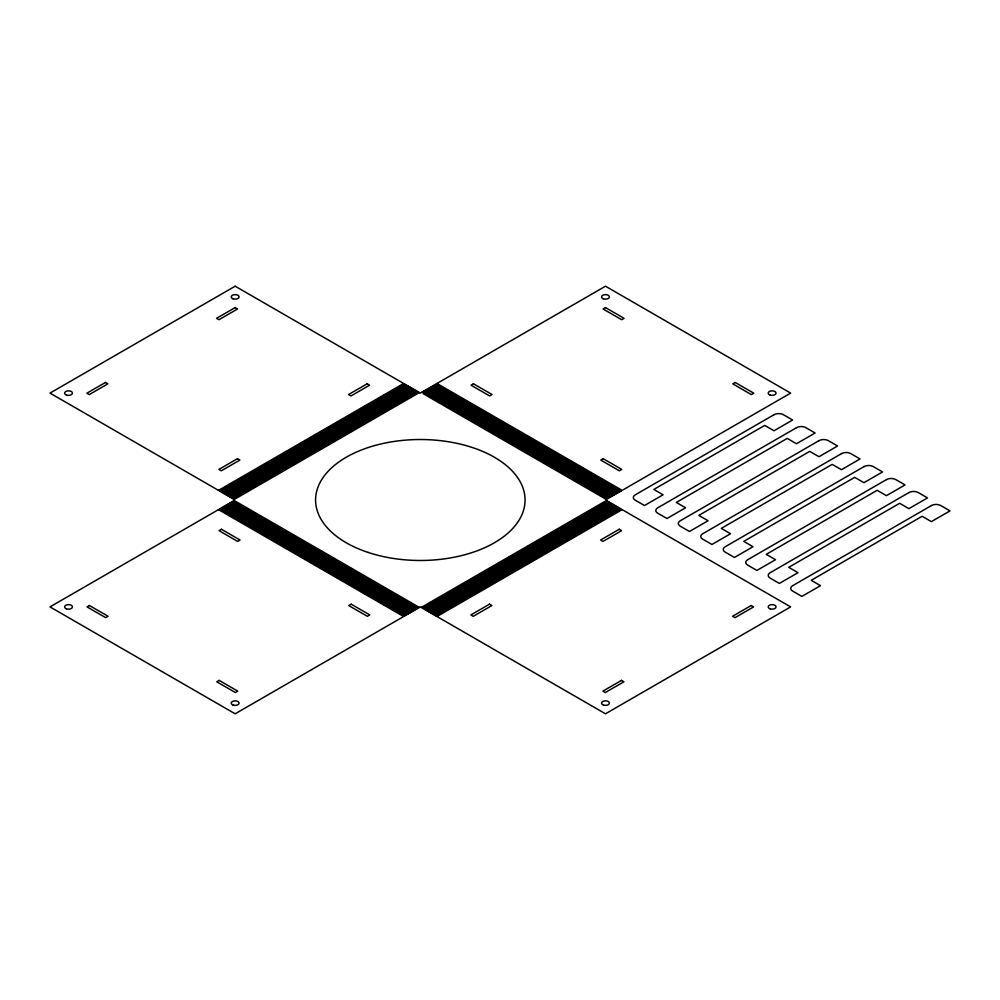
<?xml version="1.0" encoding="UTF-8"?>
<svg xmlns="http://www.w3.org/2000/svg" width="1000" height="1000" viewBox="0 0 1000 1000"><rect width="100%" height="100%" fill="white"/><g stroke="black" fill="none" stroke-linecap="round" stroke-linejoin="round"><path stroke-width="1.5" d="M218.5 490.375L229.6 483.963M230.325 483.55L248.837 472.863M249.562 472.438L268.075 461.75M268.8 461.337L287.312 450.65M288.038 450.238L306.55 439.538M307.275 439.125L325.788 428.438M326.5 428.025L345.025 417.325M345.737 416.912L364.263 406.225M364.975 405.812L383.5 395.112M384.212 394.7L402.725 384.012M221.275 489.85L239.788 479.15M240.512 478.738L259.025 468.05M259.75 467.638L278.263 456.938M278.988 456.525L297.5 445.838M298.212 445.425L316.737 434.725M317.45 434.312L335.975 423.625M336.688 423.212L355.2 412.525M355.925 412.1L374.438 401.413M375.163 401L393.675 390.312M394.4 389.888L404.588 384.012M220.35 491.45L231.462 485.037M232.175 484.613L250.688 473.925M251.412 473.512L269.925 462.825M270.65 462.413L289.163 451.712M289.887 451.3L308.4 440.613M309.125 440.2L327.638 429.5M328.363 429.087L346.875 418.4M347.587 417.987L366.112 407.287M366.825 406.875L385.35 396.188M386.062 395.775L404.588 385.075M223.125 490.913L241.637 480.225M242.362 479.812L260.875 469.113M261.6 468.7L280.113 458.013M280.837 457.6L299.35 446.9M300.075 446.488L318.587 435.8M319.3 435.387L337.825 424.7M338.537 424.275L357.062 413.587M357.775 413.175L376.287 402.488M377.013 402.062L395.525 391.375M396.25 390.962L406.438 385.075M222.2 492.512L233.312 486.1M234.025 485.688L252.55 475M253.263 474.588L271.775 463.888M272.5 463.475L291.012 452.788M291.737 452.375L310.25 441.675M310.975 441.262L329.487 430.575M330.213 430.163L348.725 419.462M349.45 419.05L367.962 408.363M368.675 407.95L387.2 397.25M387.912 396.838L406.438 386.15M224.975 491.987L243.487 481.287M244.213 480.875L262.725 470.188M263.45 469.775L281.962 459.075M282.688 458.663L301.2 447.975M301.925 447.562L320.438 436.875M321.163 436.45L339.675 425.763M340.387 425.35L358.913 414.663M359.625 414.237L378.15 403.55M378.862 403.137L397.375 392.45M398.1 392.025L408.288 386.15M224.05 493.587L235.162 487.175M235.875 486.75L254.4 476.062M255.113 475.65L273.637 464.963M274.35 464.55L292.863 453.85M293.587 453.438L312.1 442.75M312.825 442.337L331.337 431.637M332.062 431.225L350.575 420.538M351.3 420.125L369.812 409.425M370.538 409.012L389.05 398.325M389.775 397.912L408.288 387.225M226.825 493.05L245.35 482.362M246.062 481.95L264.575 471.25M265.3 470.838L283.812 460.15M284.538 459.738L303.05 449.038M303.775 448.625L322.287 437.938M323.013 437.525L341.525 426.838M342.25 426.413L360.763 415.725M361.475 415.312L380 404.625M380.712 404.2L399.237 393.512M399.95 393.1L410.138 387.225M225.9 494.65L237.013 488.237M237.738 487.825L256.25 477.137M256.962 476.725L275.487 466.025M276.2 465.613L294.725 454.925M295.438 454.513L313.95 443.812M314.675 443.4L333.188 432.713M333.913 432.3L352.425 421.6M353.15 421.188L371.662 410.5M372.388 410.087L390.9 399.4M391.625 398.975L410.138 388.288M228.675 494.125L247.2 483.425M247.913 483.013L266.438 472.325M267.15 471.912L285.663 461.213M286.388 460.8L304.9 450.112M305.625 449.7L324.137 439.012M324.862 438.587L343.375 427.9M344.1 427.488L362.612 416.8M363.338 416.375L381.85 405.688M382.562 405.275L401.087 394.588M401.8 394.162L411.987 388.288M227.75 495.725L238.863 489.312M239.587 488.9L258.1 478.2M258.825 477.788L277.337 467.1M278.05 466.688L296.575 455.988M297.288 455.575L315.812 444.888M316.525 444.475L335.05 433.775M335.763 433.363L354.275 422.675M355 422.262L373.512 411.575M374.237 411.15L392.75 400.462M393.475 400.05L411.987 389.363M230.525 495.188L249.05 484.5M249.762 484.087L268.288 473.387M269 472.975L287.525 462.287M288.238 461.875L306.75 451.188M307.475 450.763L325.988 440.075M326.712 439.663L345.225 428.975M345.95 428.55L364.462 417.863M365.188 417.45L383.7 406.763M384.425 406.337L402.938 395.65M403.65 395.238L413.837 389.363M229.6 496.788L240.712 490.375M241.438 489.963L259.95 479.275M260.675 478.862L279.188 468.162M279.913 467.75L298.425 457.062M299.137 456.65L317.663 445.95M318.375 445.538L336.9 434.85M337.612 434.438L356.138 423.75M356.85 423.325L375.363 412.638M376.087 412.225L394.6 401.538M395.325 401.112L413.837 390.425M232.387 496.262L250.9 485.562M251.625 485.15L270.138 474.462M270.85 474.05L289.375 463.363M290.087 462.938L308.612 452.25M309.325 451.838L327.837 441.15M328.562 440.725L347.075 430.037M347.8 429.625L366.312 418.938M367.038 418.512L385.55 407.825M386.275 407.413L404.787 396.725M405.513 396.3L415.688 390.425M231.462 497.863L242.562 491.45M243.287 491.037L261.8 480.337M262.525 479.925L281.038 469.237M281.762 468.825L300.275 458.125M301 457.713L319.513 447.025M320.225 446.613L338.75 435.913M339.462 435.5L357.987 424.812M358.7 424.4L377.225 413.713M377.938 413.288L396.45 402.6M397.175 402.188L415.688 391.5M234.237 497.325L252.75 486.637M253.475 486.225L271.988 475.538M272.712 475.112L291.225 464.425M291.938 464.012L310.462 453.325M311.175 452.9L329.7 442.212M330.412 441.8L348.925 431.112M349.65 430.688L368.162 420M368.888 419.588L387.4 408.9M388.125 408.475L406.637 397.788M407.362 397.375L417.537 391.5M233.312 498.925L244.412 492.512M245.138 492.1L263.65 481.413M264.375 481L282.887 470.3M283.612 469.888L302.125 459.2M302.85 458.787L321.362 448.088M322.088 447.675L340.6 436.987M341.312 436.575L359.837 425.887M360.55 425.462L379.075 414.775M379.787 414.363L398.312 403.675M399.025 403.25L417.537 392.562M236.088 498.4L254.6 487.713M255.325 487.287L273.837 476.6M274.562 476.188L293.075 465.5M293.8 465.075L312.312 454.387M313.025 453.975L331.55 443.288M332.262 442.863L350.788 432.175M351.5 431.763L370.012 421.075M370.737 420.65L389.25 409.963M389.975 409.55L408.488 398.862M409.212 398.45L419.4 392.562M421.25 607.438L431.425 601.55M432.15 601.138L450.662 590.45M451.388 590.037L469.9 579.35M470.625 578.925L489.137 568.237M489.862 567.825L508.375 557.137M509.1 556.712L527.612 546.025M528.325 545.612L546.85 534.925M547.562 534.5L566.087 523.812M566.8 523.4L585.312 512.712M586.038 512.288L604.55 501.6M423.1 607.438L441.613 596.75M442.337 596.325L460.85 585.638M461.575 585.225L480.087 574.538M480.8 574.113L499.325 563.425M500.037 563.013L518.562 552.325M519.275 551.912L537.8 541.213M538.513 540.8L557.025 530.112M557.75 529.7L576.263 519M576.987 518.587L595.5 507.9M596.225 507.488L607.337 501.075M423.1 608.5L433.288 602.625M434 602.212L452.512 591.525M453.237 591.1L471.75 580.413M472.475 580L490.988 569.312M491.712 568.888L510.225 558.2M510.95 557.788L529.462 547.1M530.188 546.675L548.7 535.988M549.412 535.575L567.938 524.888M568.65 524.462L587.175 513.775M587.888 513.362L606.413 502.675M424.95 608.5L443.462 597.812M444.188 597.4L462.7 586.712M463.425 586.287L481.938 575.6M482.663 575.188L501.175 564.5M501.887 564.087L520.413 553.387M521.125 552.975L539.65 542.288M540.363 541.875L558.888 531.175M559.6 530.763L578.112 520.075M578.837 519.663L597.35 508.963M598.075 508.55L609.188 502.137M424.95 609.575L435.138 603.7M435.85 603.275L454.375 592.587M455.087 592.175L473.6 581.487M474.325 581.062L492.837 570.375M493.562 569.963L512.075 559.275M512.8 558.85L531.312 548.162M532.038 547.75L550.55 537.062M551.275 536.638L569.788 525.95M570.5 525.538L589.025 514.85M589.738 514.438L608.263 503.738M426.8 609.575L445.312 598.888M446.037 598.462L464.55 587.775M465.275 587.362L483.787 576.675M484.513 576.25L503.025 565.562M503.75 565.15L522.263 554.462M522.987 554.05L541.5 543.35M542.212 542.938L560.737 532.25M561.45 531.838L579.975 521.138M580.688 520.725L599.2 510.037M599.925 509.625L611.038 503.212M426.8 610.638L436.987 604.763M437.7 604.35L456.225 593.663M456.938 593.237L475.462 582.55M476.175 582.137L494.688 571.45M495.412 571.025L513.925 560.337M514.65 559.925L533.162 549.237M533.888 548.812L552.4 538.125M553.125 537.712L571.638 527.025M572.362 526.613L590.875 515.913M591.587 515.5L610.112 504.812M428.65 610.638L447.163 599.95M447.887 599.538L466.4 588.85M467.125 588.425L485.637 577.737M486.362 577.325L504.875 566.638M505.6 566.225L524.113 555.525M524.837 555.112L543.35 544.425M544.075 544.012L562.587 533.312M563.3 532.9L581.825 522.212M582.537 521.8L601.062 511.1M601.775 510.688L612.888 504.275M428.65 611.712L438.837 605.837M439.562 605.413L458.075 594.725M458.787 594.312L477.312 583.625M478.025 583.2L496.55 572.513M497.262 572.1L515.775 561.413M516.5 560.988L535.013 550.3M535.737 549.888L554.25 539.2M554.975 538.787L573.488 528.088M574.212 527.675L592.725 516.987M593.45 516.575L611.962 505.875M430.5 611.712L449.025 601.025M449.738 600.6L468.263 589.913M468.975 589.5L487.488 578.812M488.212 578.4L506.725 567.7M507.45 567.288L525.962 556.6M526.688 556.188L545.2 545.487M545.925 545.075L564.438 534.388M565.163 533.975L583.675 523.275M584.388 522.863L602.913 512.175M603.625 511.763L614.738 505.35M430.5 612.775L440.688 606.9M441.413 606.487L459.925 595.8M460.65 595.375L479.162 584.688M479.875 584.275L498.4 573.587M499.113 573.162L517.638 562.475M518.35 562.062L536.862 551.375M537.587 550.962L556.1 540.262M556.825 539.85L575.337 529.163M576.062 528.75L594.575 518.05M595.3 517.638L613.812 506.95M432.35 612.775L450.875 602.087M451.587 601.675L470.112 590.988M470.825 590.575L489.35 579.875M490.062 579.462L508.575 568.775M509.3 568.362L527.812 557.663M528.538 557.25L547.05 546.562M547.775 546.15L566.287 535.45M567.013 535.037L585.525 524.35M586.25 523.938L604.763 513.25M605.475 512.825L616.587 506.413M432.35 613.85L442.537 607.975M443.263 607.55L461.775 596.862M462.5 596.45L481.012 585.763M481.737 585.337L500.25 574.65M500.962 574.237L519.487 563.55M520.2 563.125L538.725 552.438M539.438 552.025L557.95 541.337M558.675 540.925L577.188 530.225M577.913 529.812L596.425 519.125M597.15 518.713L615.662 508.013M434.212 613.85L452.725 603.162M453.438 602.75L471.962 592.05M472.675 591.638L491.2 580.95M491.912 580.538L510.438 569.837M511.15 569.425L529.663 558.737M530.388 558.325L548.9 547.625M549.625 547.212L568.138 536.525M568.862 536.112L587.375 525.413M588.1 525L606.613 514.312M607.337 513.9L618.438 507.488M434.212 614.925L444.387 609.038M445.112 608.625L463.625 597.938M464.35 597.513L482.863 586.825M483.587 586.413L502.1 575.725M502.825 575.3L521.337 564.612M522.05 564.2L540.575 553.513M541.287 553.1L559.812 542.4M560.525 541.987L579.05 531.3M579.763 530.887L598.275 520.188M599 519.775L617.513 509.087M436.062 614.925L454.575 604.225M455.3 603.812L473.812 593.125M474.525 592.712L493.05 582.013M493.762 581.6L512.288 570.913M513 570.5L531.525 559.8M532.238 559.388L550.75 548.7M551.475 548.288L569.987 537.587M570.712 537.175L589.225 526.487M589.95 526.075L608.462 515.388M609.188 514.963L620.288 508.55M436.062 615.988L446.238 610.112M446.962 609.688L465.475 599M466.2 598.587L484.712 587.9M485.438 587.475L503.95 576.788M504.675 576.375L523.188 565.688M523.913 565.275L542.425 554.575M543.138 554.163L561.663 543.475M562.375 543.062L580.9 532.362M581.613 531.95L600.138 521.263M600.85 520.85L619.362 510.15M437.912 615.988L456.425 605.3M457.15 604.888L475.662 594.188M476.388 593.775L494.9 583.088M495.625 582.675L514.138 571.975M514.85 571.562L533.375 560.875M534.087 560.462L552.612 549.763M553.325 549.35L571.838 538.663M572.562 538.25L591.075 527.562M591.8 527.137L610.312 516.45M611.038 516.038L622.15 509.625M436.987 383.475L448.1 389.888M448.812 390.312L467.325 401M468.05 401.413L486.562 412.1M487.287 412.525L505.8 423.212M506.525 423.625L525.037 434.312M525.763 434.725L544.275 445.425M545 445.838L563.513 456.525M564.225 456.938L582.75 467.638M583.462 468.05L601.987 478.738M602.7 479.15L621.225 489.85M437.912 385.075L456.425 395.775M457.15 396.188L475.662 406.875M476.388 407.287L494.9 417.987M495.625 418.4L514.138 429.087M514.85 429.5L533.375 440.2M534.087 440.613L552.612 451.3M553.325 451.712L571.838 462.413M572.562 462.825L591.075 473.512M591.8 473.925L610.312 484.613M611.038 485.037L621.225 490.913M435.138 384.55L446.238 390.962M446.962 391.375L465.475 402.062M466.2 402.488L484.712 413.175M485.438 413.587L503.95 424.275M504.675 424.7L523.188 435.387M523.913 435.8L542.425 446.488M543.138 446.9L561.663 457.6M562.375 458.013L580.9 468.7M581.613 469.113L600.138 479.812M600.85 480.225L619.362 490.913M436.062 386.15L454.575 396.838M455.3 397.25L473.812 407.95M474.525 408.363L493.05 419.05M493.762 419.462L512.288 430.163M513 430.575L531.525 441.262M532.238 441.675L550.75 452.375M551.475 452.788L569.987 463.475M570.712 463.888L589.225 474.588M589.95 475L608.462 485.688M609.188 486.1L619.362 491.987M433.288 385.613L444.387 392.025M445.112 392.45L463.625 403.137M464.35 403.55L482.863 414.237M483.587 414.663L502.1 425.35M502.825 425.763L521.337 436.45M522.05 436.875L540.575 447.562M541.287 447.975L559.812 458.663M560.525 459.075L579.05 469.775M579.763 470.188L598.275 480.875M599 481.287L617.513 491.987M434.212 387.225L452.725 397.912M453.438 398.325L471.962 409.012M472.675 409.425L491.2 420.125M491.912 420.538L510.438 431.225M511.15 431.637L529.663 442.337M530.388 442.75L548.9 453.438M549.625 453.85L568.138 464.55M568.862 464.963L587.375 475.65M588.1 476.062L606.613 486.75M607.337 487.175L617.513 493.05M431.425 386.688L442.537 393.1M443.263 393.512L461.775 404.2M462.5 404.625L481.012 415.312M481.737 415.725L500.25 426.413M500.962 426.838L519.487 437.525M520.2 437.938L538.725 448.625M539.438 449.038L557.95 459.738M558.675 460.15L577.188 470.838M577.913 471.25L596.425 481.95M597.15 482.362L615.662 493.05M432.35 388.288L450.875 398.975M451.587 399.4L470.112 410.087M470.825 410.5L489.35 421.188M490.062 421.6L508.575 432.3M509.3 432.713L527.812 443.4M528.538 443.812L547.05 454.513M547.775 454.925L566.287 465.613M567.013 466.025L585.525 476.725M586.25 477.137L604.763 487.825M605.475 488.237L615.662 494.125M429.575 387.75L440.688 394.162M441.413 394.588L459.925 405.275M460.65 405.688L479.162 416.375M479.875 416.8L498.4 427.488M499.113 427.9L517.638 438.587M518.35 439.012L536.862 449.7M537.587 450.112L556.1 460.8M556.825 461.213L575.337 471.912M576.062 472.325L594.575 483.013M595.3 483.425L613.812 494.125M430.5 389.363L449.025 400.05M449.738 400.462L468.263 411.15M468.975 411.575L487.488 422.262M488.212 422.675L506.725 433.363M507.45 433.775L525.962 444.475M526.688 444.888L545.2 455.575M545.925 455.988L564.438 466.688M565.163 467.1L583.675 477.788M584.388 478.2L602.913 488.9M603.625 489.312L613.812 495.188M427.725 388.825L438.837 395.238M439.562 395.65L458.075 406.337M458.787 406.763L477.312 417.45M478.025 417.863L496.55 428.55M497.262 428.975L515.775 439.663M516.5 440.075L535.013 450.763M535.737 451.188L554.25 461.875M554.975 462.287L573.488 472.975M574.212 473.387L592.725 484.087M593.45 484.5L611.962 495.188M428.65 390.425L447.163 401.112M447.887 401.538L466.4 412.225M467.125 412.638L485.637 423.325M486.362 423.75L504.875 434.438M505.6 434.85L524.113 445.538M524.837 445.95L543.35 456.65M544.075 457.062L562.587 467.75M563.3 468.162L581.825 478.862M582.537 479.275L601.062 489.963M601.775 490.375L611.962 496.262M425.875 389.888L436.987 396.3M437.7 396.725L456.225 407.413M456.938 407.825L475.462 418.512M476.175 418.938L494.688 429.625M495.412 430.037L513.925 440.725M514.65 441.15L533.162 451.838M533.888 452.25L552.4 462.938M553.125 463.363L571.638 474.05M572.362 474.462L590.875 485.15M591.587 485.562L610.112 496.262M426.8 391.5L445.312 402.188M446.037 402.6L464.55 413.288M465.275 413.713L483.787 424.4M484.513 424.812L503.025 435.5M503.75 435.913L522.263 446.613M522.987 447.025L541.5 457.713M542.212 458.125L560.737 468.825M561.45 469.237L579.975 479.925M580.688 480.337L599.2 491.037M599.925 491.45L610.112 497.325M424.025 390.962L435.138 397.375M435.85 397.788L454.375 408.475M455.087 408.9L473.6 419.588M474.325 420L492.837 430.688M493.562 431.112L512.075 441.8M512.8 442.212L531.312 452.9M532.038 453.325L550.55 464.012M551.275 464.425L569.788 475.112M570.5 475.538L589.025 486.225M589.738 486.637L608.263 497.325M424.95 392.562L443.462 403.25M444.188 403.675L462.7 414.363M463.425 414.775L481.938 425.462M482.663 425.887L501.175 436.575M501.887 436.987L520.413 447.675M521.125 448.088L539.65 458.787M540.363 459.2L558.888 469.888M559.6 470.3L578.112 481M578.837 481.413L597.35 492.1M598.075 492.512L608.263 498.4M422.175 392.025L433.288 398.45M434 398.862L452.512 409.55M453.237 409.963L471.75 420.65M472.475 421.075L490.988 431.763M491.712 432.175L510.225 442.863M510.95 443.288L529.462 453.975M530.188 454.387L548.7 465.075M549.412 465.5L567.938 476.188M568.65 476.6L587.175 487.287M587.888 487.713L606.413 498.4M423.1 393.638L441.613 404.325M442.337 404.738L460.85 415.425M461.575 415.85L480.087 426.538M480.8 426.95L499.325 437.638M500.037 438.062L518.562 448.75M519.275 449.162L537.8 459.85M538.513 460.262L557.025 470.962M557.75 471.375L576.263 482.062M576.987 482.475L595.5 493.175M596.225 493.587L606.413 499.462M236.088 501.6L254.6 512.288M255.325 512.712L273.837 523.4M274.562 523.812L293.075 534.5M293.8 534.925L312.312 545.612M313.025 546.025L331.55 556.712M332.262 557.137L350.788 567.825M351.5 568.237L370.012 578.925M370.737 579.35L389.25 590.037M389.975 590.45L408.488 601.138M409.212 601.55L419.4 607.438M233.312 501.075L244.412 507.488M245.138 507.9L263.65 518.587M264.375 519L282.887 529.7M283.612 530.112L302.125 540.8M302.85 541.213L321.362 551.912M322.088 552.325L340.6 563.013M341.312 563.425L359.837 574.113M360.55 574.538L379.075 585.225M379.787 585.638L398.312 596.325M399.025 596.75L417.537 607.438M234.237 502.675L252.75 513.362M253.475 513.775L271.988 524.462M272.712 524.888L291.225 535.575M291.938 535.988L310.462 546.675M311.175 547.1L329.7 557.788M330.412 558.2L348.925 568.888M349.65 569.312L368.162 580M368.888 580.413L387.4 591.1M388.125 591.525L406.637 602.212M407.362 602.625L417.537 608.5M231.462 502.137L242.562 508.55M243.287 508.963L261.8 519.663M262.525 520.075L281.038 530.763M281.762 531.175L300.275 541.875M301 542.288L319.513 552.975M320.225 553.387L338.75 564.087M339.462 564.5L357.987 575.188M358.7 575.6L377.225 586.287M377.938 586.712L396.45 597.4M397.175 597.812L415.688 608.5M232.387 503.738L250.9 514.438M251.625 514.85L270.138 525.538M270.85 525.95L289.375 536.638M290.087 537.062L308.612 547.75M309.325 548.162L327.837 558.85M328.562 559.275L347.075 569.963M347.8 570.375L366.312 581.062M367.038 581.487L385.55 592.175M386.275 592.587L404.787 603.275M405.513 603.7L415.688 609.575M229.6 503.212L240.712 509.625M241.438 510.037L259.95 520.725M260.675 521.138L279.188 531.838M279.913 532.25L298.425 542.938M299.137 543.35L317.663 554.05M318.375 554.462L336.9 565.15M337.612 565.562L356.138 576.25M356.85 576.675L375.363 587.362M376.087 587.775L394.6 598.462M395.325 598.888L413.837 609.575M230.525 504.812L249.05 515.5M249.762 515.913L268.288 526.613M269 527.025L287.525 537.712M288.238 538.125L306.75 548.812M307.475 549.237L325.988 559.925M326.712 560.337L345.225 571.025M345.95 571.45L364.462 582.137M365.188 582.55L383.7 593.237M384.425 593.663L402.938 604.35M403.65 604.763L413.837 610.638M227.75 504.275L238.863 510.688M239.587 511.1L258.1 521.8M258.825 522.212L277.337 532.9M278.05 533.312L296.575 544.012M297.288 544.425L315.812 555.112M316.525 555.525L335.05 566.225M335.763 566.638L354.275 577.325M355 577.737L373.512 588.425M374.237 588.85L392.75 599.538M393.475 599.95L411.987 610.638M228.675 505.875L247.2 516.575M247.913 516.987L266.438 527.675M267.15 528.088L285.663 538.787M286.388 539.2L304.9 549.888M305.625 550.3L324.137 560.988M324.862 561.413L343.375 572.1M344.1 572.513L362.612 583.2M363.338 583.625L381.85 594.312M382.562 594.725L401.087 605.413M401.8 605.837L411.987 611.712M225.9 505.35L237.013 511.763M237.738 512.175L256.25 522.863M256.962 523.275L275.487 533.975M276.2 534.388L294.725 545.075M295.438 545.487L313.95 556.188M314.675 556.6L333.188 567.288M333.913 567.7L352.425 578.4M353.15 578.812L371.662 589.5M372.388 589.913L390.9 600.6M391.625 601.025L410.138 611.712M226.825 506.95L245.35 517.638M246.062 518.05L264.575 528.75M265.3 529.163L283.812 539.85M284.538 540.262L303.05 550.962M303.775 551.375L322.287 562.062M323.013 562.475L341.525 573.162M342.25 573.587L360.763 584.275M361.475 584.688L380 595.375M380.712 595.8L399.237 606.487M399.95 606.9L410.138 612.775M224.05 506.413L235.162 512.825M235.875 513.25L254.4 523.938M255.113 524.35L273.637 535.037M274.35 535.45L292.863 546.15M293.587 546.562L312.1 557.25M312.825 557.663L331.337 568.362M332.062 568.775L350.575 579.462M351.3 579.875L369.812 590.575M370.538 590.988L389.05 601.675M389.775 602.087L408.288 612.775M224.975 508.013L243.487 518.713M244.213 519.125L262.725 529.812M263.45 530.225L281.962 540.925M282.688 541.337L301.2 552.025M301.925 552.438L320.438 563.125M321.163 563.55L339.675 574.237M340.387 574.65L358.913 585.337M359.625 585.763L378.15 596.45M378.862 596.862L397.375 607.55M398.1 607.975L408.288 613.85M222.2 507.488L233.312 513.9M234.025 514.312L252.55 525M253.263 525.413L271.775 536.112M272.5 536.525L291.012 547.212M291.737 547.625L310.25 558.325M310.975 558.737L329.487 569.425M330.213 569.837L348.725 580.538M349.45 580.95L367.962 591.638M368.675 592.05L387.2 602.75M387.912 603.162L406.438 613.85M223.125 509.087L241.637 519.775M242.362 520.188L260.875 530.887M261.6 531.3L280.113 541.987M280.837 542.4L299.35 553.1M300.075 553.513L318.587 564.2M319.3 564.612L337.825 575.3M338.537 575.725L357.062 586.413M357.775 586.825L376.287 597.513M377.013 597.938L395.525 608.625M396.25 609.038L406.438 614.925M220.35 508.55L231.462 514.963M232.175 515.388L250.688 526.075M251.412 526.487L269.925 537.175M270.65 537.587L289.163 548.288M289.887 548.7L308.4 559.388M309.125 559.8L327.638 570.5M328.363 570.913L346.875 581.6M347.587 582.013L366.112 592.712M366.825 593.125L385.35 603.812M386.062 604.225L404.588 614.925M221.275 510.15L239.788 520.85M240.512 521.263L259.025 531.95M259.75 532.362L278.263 543.062M278.988 543.475L297.5 554.163M298.212 554.575L316.737 565.275M317.45 565.688L335.975 576.375M336.688 576.788L355.2 587.475M355.925 587.9L374.438 598.587M375.163 599L393.675 609.688M394.4 610.112L404.588 615.988M218.5 509.625L229.6 516.038M230.325 516.45L248.837 527.137M249.562 527.562L268.075 538.25M268.8 538.663L287.312 549.35M288.038 549.763L306.55 560.462M307.275 560.875L325.788 571.562M326.5 571.975L345.025 582.675M345.737 583.088L364.263 593.775M364.975 594.188L383.5 604.888M384.212 605.3L402.725 615.988M235.162 286.2L50 393.1L235.162 500L50 606.9L235.162 713.8L420.325 606.9L605.475 713.8L790.638 606.9L605.475 500L790.638 393.1L605.475 286.2L420.325 393.1L235.162 286.2M105.45 382.463L86.85 393.2L89.25 394.6L107.863 383.85L105.45 382.463M235.162 307.575L216.55 318.325L218.962 319.713L237.562 308.962L235.162 307.575M237.475 458.688L218.863 469.425L221.275 470.812L239.887 460.075L237.475 458.688M367.175 383.8L348.575 394.538L350.975 395.938L369.588 385.188L367.175 383.8M89.438 605.513L87.037 606.9L105.638 617.65L108.05 616.25L89.438 605.513M221.462 529.288L219.05 530.675L237.662 541.425L240.062 540.037L221.462 529.288M473.462 383.8L471.05 385.188L489.663 395.938L492.075 394.538L473.462 383.8M605.475 307.575L603.075 308.962L621.688 319.713L624.087 318.325L605.475 307.575M219.15 680.4L216.737 681.787L235.35 692.525L237.75 691.137L219.15 680.4M351.163 604.175L348.75 605.562L367.362 616.312L369.775 614.925L351.163 604.175M603.162 458.688L600.763 460.075L619.362 470.812L621.775 469.425L603.162 458.688M735.188 382.463L732.775 383.85L751.388 394.6L753.8 393.2L735.188 382.463M774.1 414.675L635.225 494.85A6.55 3.775 0 0 0 635.225 500.188L644.488 505.538L663.1 494.787L653.838 489.45L764.75 425.412L774 430.763L792.613 420.012L783.35 414.675A6.55 3.775 0 0 0 774.1 414.675M489.475 604.175L470.875 614.925L473.275 616.312L491.887 605.562L489.475 604.175M619.188 529.288L600.575 540.037L602.975 541.425L621.587 530.675L619.188 529.288M796.587 427.65L657.712 507.825A6.55 3.775 0 0 0 657.712 513.175L666.975 518.513L685.575 507.775L676.325 502.425L787.225 438.4L796.488 443.738L815.1 433L805.837 427.65A6.55 3.775 0 0 0 796.587 427.65M819.062 440.637L680.2 520.812A6.55 3.775 0 0 0 680.2 526.15L689.45 531.5L708.062 520.75L698.8 515.413L809.712 451.375L818.975 456.725L837.588 445.975L828.325 440.637A6.55 3.775 0 0 0 819.062 440.637M841.55 453.612L702.675 533.787A6.55 3.775 0 0 0 702.675 539.138L711.938 544.475L730.55 533.737L721.287 528.387L832.2 464.363L841.462 469.7L860.062 458.963L850.812 453.612A6.55 3.775 0 0 0 841.55 453.612M864.038 466.6L725.163 546.775A6.55 3.775 0 0 0 725.163 552.112L734.425 557.463L753.025 546.712L743.775 541.375L854.688 477.337L863.938 482.688L882.55 471.938L873.288 466.6A6.55 3.775 0 0 0 864.038 466.6M886.513 479.575L747.65 559.75A6.55 3.775 0 0 0 747.65 565.1L756.9 570.438L775.512 559.7L766.25 554.35L877.163 490.312L886.425 495.662L905.037 484.925L895.775 479.575A6.55 3.775 0 0 0 886.513 479.575M909 492.55L770.125 572.737A6.55 3.775 0 0 0 770.125 578.075L779.388 583.425L798 572.675L788.737 567.337L899.65 503.3L908.913 508.65L927.513 497.9L918.263 492.55A6.55 3.775 0 0 0 909 492.55M621.5 680.4L602.888 691.137L605.3 692.525L623.9 681.787L621.5 680.4M751.2 605.513L732.588 616.25L735 617.65L753.612 606.9L751.2 605.513M931.488 505.538L792.613 585.712A6.55 3.775 0 0 0 792.613 591.062L801.875 596.4L820.475 585.662L811.225 580.312L922.138 516.275L931.388 521.625L950 510.887L940.738 505.538A6.55 3.775 0 0 0 931.488 505.538M769.925 394.975A3.925 2.263 0 0 0 776.038 393.263A3.925 2.263 0 0 0 770.413 391.062A3.925 2.263 0 0 0 769.925 394.975M66.55 395.062A3.925 2.263 0 0 0 72.45 393.1A3.925 2.263 0 0 0 66.55 391.138A3.925 2.263 0 0 0 66.55 395.062M232.963 298.762A3.925 2.263 0 0 0 239.075 297.05A3.925 2.263 0 0 0 233.45 294.85A3.925 2.263 0 0 0 232.963 298.762M770.163 608.862A3.925 2.263 0 0 0 776.05 606.9A3.925 2.263 0 0 0 770.163 604.938A3.925 2.263 0 0 0 770.163 608.862M603.513 705.075A3.925 2.263 0 0 0 609.412 703.112A3.925 2.263 0 0 0 603.513 701.15A3.925 2.263 0 0 0 603.513 705.075M66.312 608.775A3.925 2.263 0 0 0 72.438 607.062A3.925 2.263 0 0 0 66.8 604.862A3.925 2.263 0 0 0 66.312 608.775M603.275 298.762A3.925 2.263 0 0 0 609.4 297.05A3.925 2.263 0 0 0 603.763 294.85A3.925 2.263 0 0 0 603.275 298.762M367.95 552.375A104.738 60.475 0 0 0 525.062 500A104.738 60.475 0 0 0 367.95 447.625A104.738 60.475 0 0 0 367.95 552.375M232.963 704.987A3.925 2.263 0 0 0 239.075 703.275A3.925 2.263 0 0 0 233.45 701.075A3.925 2.263 0 0 0 232.963 704.987"/></g></svg>
